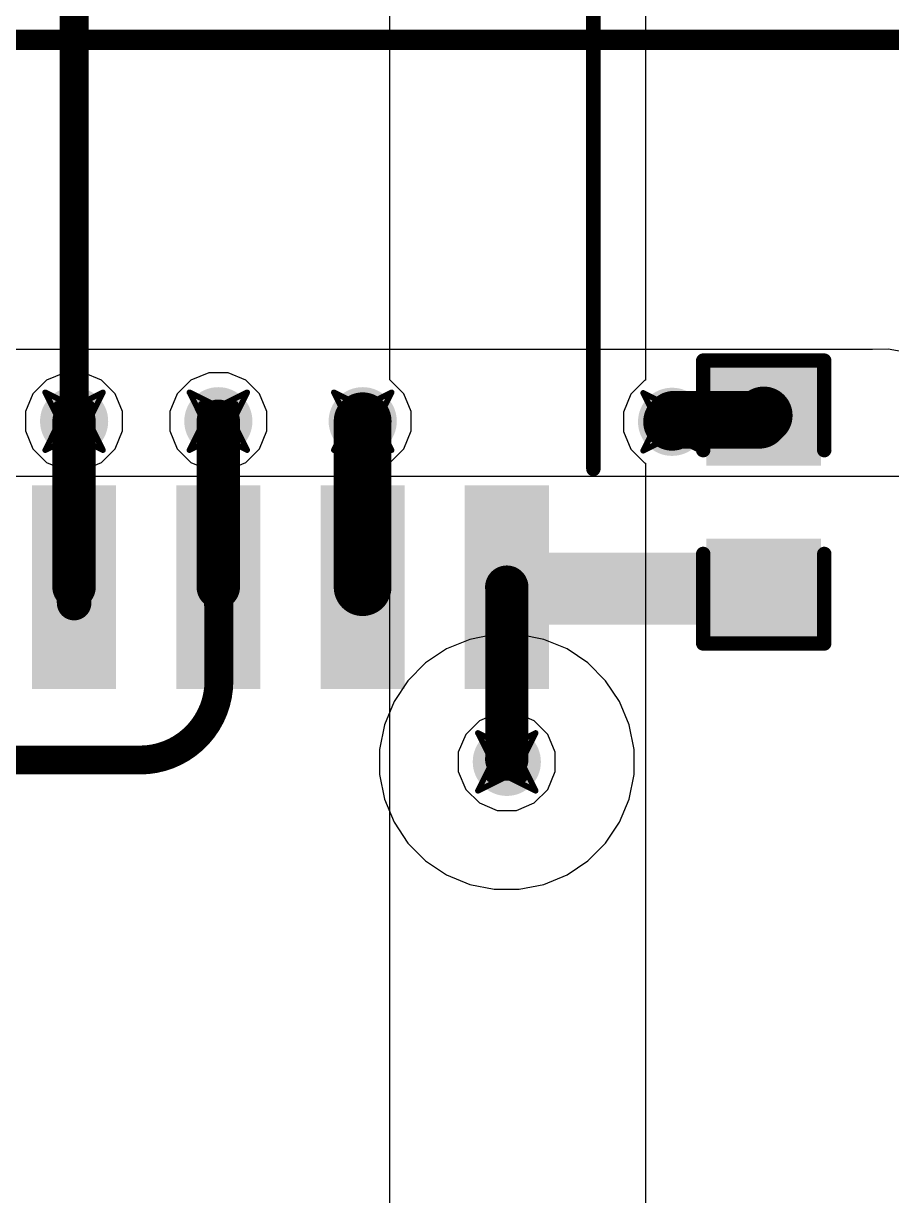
# Model space of a CAD drawing. Header units: inches. Extents: x -2 to 5376, y -4 to 5426.
# Drawn here: x 97.49 to 105.14, y 28.82 to 39.14 of the extents above; entities that cross this region are included whole.
import ezdxf

# ---------------------------------------------------------------- set-up
doc = ezdxf.new("R2010")
doc.units = ezdxf.units.IN
for name, color, linetype in [('Bottom Layer', 5, 'Continuous'), ('Drill Drawing', 1, 'Continuous'), ('Layer 1', 16, 'Continuous'), ('Layer 2', 76, 'Continuous'), ('Top Layer', 1, 'Continuous'), ('Top Overlay', 2, 'Continuous'), ('Top Paste', 8, 'Continuous'), ('Top Solder', 216, 'Continuous'), ('Via Holes', 16, 'Continuous')]:
    doc.layers.add(name, color=color, linetype=linetype)

# ---------------------------------------------------------------- blocks, each defined once
blk = doc.blocks.new('SOIC_16_300____145')
at = {"layer": 'Top Layer'}
for points in [[(4.05, 4.745), (5.7, 4.745), (5.7, 4.145), (4.05, 4.145)], [(4.05, 3.475), (5.7, 3.475), (5.7, 2.875), (4.05, 2.875)], [(4.05, 2.205), (5.7, 2.205), (5.7, 1.605), (4.05, 1.605)], [(4.05, 0.935), (5.7, 0.935), (5.7, 0.335), (4.05, 0.335)]]:
    blk.add_hatch(color=1, dxfattribs=at).paths.add_polyline_path(points)
at = {"layer": 'Top Paste'}
for points in [[(4.05, 4.745), (5.7, 4.745), (5.7, 4.145), (4.05, 4.145)], [(4.05, 3.475), (5.7, 3.475), (5.7, 2.875), (4.05, 2.875)], [(4.05, 2.205), (5.7, 2.205), (5.7, 1.605), (4.05, 1.605)], [(4.05, 0.935), (5.7, 0.935), (5.7, 0.335), (4.05, 0.335)]]:
    blk.add_hatch(color=8, dxfattribs=at).paths.add_polyline_path(points)
at = {"layer": 'Top Solder'}
for points in [[(3.98, 4.815), (5.77, 4.815), (5.77, 4.075), (3.98, 4.075)], [(3.98, 3.545), (5.77, 3.545), (5.77, 2.805), (3.98, 2.805)], [(3.98, 2.275), (5.77, 2.275), (5.77, 1.535), (3.98, 1.535)], [(3.98, 1.005), (5.77, 1.005), (5.77, 0.265), (3.98, 0.265)]]:
    blk.add_hatch(color=216, dxfattribs=at).paths.add_polyline_path(points)
at = {"layer": 'Top Overlay'}
blk.add_lwpolyline([(3.835, 5.207, 0.127, 0.127, 0), (-3.607, 5.207, 0.127, 0.127, 0)], format="xyseb", dxfattribs=at)
blk.add_lwpolyline([(3.804, 5.207, 0.0635, 0.0635, 1), (3.867, 5.207, 0.0635, 0.0635, 1)], format="xyseb", close=True, dxfattribs=at)
blk = doc.blocks.new('C___0603_331')
at = {"layer": 'Top Layer'}
for points in [[(-0.381, 0.445), (-0.381, -0.445), (-1.143, -0.445), (-1.143, 0.445)], [(1.143, 0.445), (1.143, -0.445), (0.381, -0.445), (0.381, 0.445)]]:
    blk.add_hatch(color=1, dxfattribs=at).paths.add_polyline_path(points)
at = {"layer": 'Top Paste'}
for points in [[(-0.381, 0.445), (-0.381, -0.445), (-1.143, -0.445), (-1.143, 0.445)], [(1.143, 0.445), (1.143, -0.445), (0.381, -0.445), (0.381, 0.445)]]:
    blk.add_hatch(color=8, dxfattribs=at).paths.add_polyline_path(points)
at = {"layer": 'Top Solder'}
for points in [[(-0.321, 0.504), (-0.321, -0.504), (-1.203, -0.504), (-1.203, 0.504)], [(1.203, 0.504), (1.203, -0.504), (0.321, -0.504), (0.321, 0.504)]]:
    blk.add_hatch(color=216, dxfattribs=at).paths.add_polyline_path(points)
at = {"layer": 'Top Overlay'}
for points in [[(-1.245, -0.533, 0.127, 0.127, 0), (-1.245, 0.533, 0.127, 0.127, 0)], [(-0.457, 0.533, 0.127, 0.127, 0), (-1.245, 0.533, 0.127, 0.127, 0)], [(1.245, 0.533, 0.127, 0.127, 0), (0.457, 0.533, 0.127, 0.127, 0)], [(1.245, -0.533, 0.127, 0.127, 0), (1.245, 0.533, 0.127, 0.127, 0)], [(-0.457, -0.533, 0.127, 0.127, 0), (-1.245, -0.533, 0.127, 0.127, 0)], [(1.245, -0.533, 0.127, 0.127, 0), (0.457, -0.533, 0.127, 0.127, 0)]]:
    blk.add_lwpolyline(points, format="xyseb", dxfattribs=at)
for points in [[(-1.276, 0.533, 0.0635, 0.0635, 1), (-1.213, 0.533, 0.0635, 0.0635, 1)], [(-1.276, 0.533, 0.0635, 0.0635, 1), (-1.213, 0.533, 0.0635, 0.0635, 1)], [(-0.489, 0.533, 0.0635, 0.0635, 1), (-0.425, 0.533, 0.0635, 0.0635, 1)], [(0.425, 0.533, 0.0635, 0.0635, 1), (0.489, 0.533, 0.0635, 0.0635, 1)], [(1.213, 0.533, 0.0635, 0.0635, 1), (1.276, 0.533, 0.0635, 0.0635, 1)], [(1.213, 0.533, 0.0635, 0.0635, 1), (1.276, 0.533, 0.0635, 0.0635, 1)], [(-1.276, -0.533, 0.0635, 0.0635, 1), (-1.213, -0.533, 0.0635, 0.0635, 1)], [(-1.276, -0.533, 0.0635, 0.0635, 1), (-1.213, -0.533, 0.0635, 0.0635, 1)], [(-0.489, -0.533, 0.0635, 0.0635, 1), (-0.425, -0.533, 0.0635, 0.0635, 1)], [(0.425, -0.533, 0.0635, 0.0635, 1), (0.489, -0.533, 0.0635, 0.0635, 1)], [(1.213, -0.533, 0.0635, 0.0635, 1), (1.276, -0.533, 0.0635, 0.0635, 1)], [(1.213, -0.533, 0.0635, 0.0635, 1), (1.276, -0.533, 0.0635, 0.0635, 1)]]:
    blk.add_lwpolyline(points, format="xyseb", close=True, dxfattribs=at)

msp = doc.modelspace()

# ---------------------------------------------------------------- hatches: boundary and pattern name
at = {"layer": 'Bottom Layer'}
h = msp.add_hatch(color=5, dxfattribs=at)
edge = h.paths.add_edge_path()
edge.add_arc((97.941, 35.636), 0.3, 0, 360)
h = msp.add_hatch(color=5, dxfattribs=at)
edge = h.paths.add_edge_path()
edge.add_arc((99.211, 35.636), 0.3, 0, 360)
h = msp.add_hatch(color=5, dxfattribs=at)
edge = h.paths.add_edge_path()
edge.add_arc((100.482, 35.636), 0.3, 0, 360)
h = msp.add_hatch(color=5, dxfattribs=at)
edge = h.paths.add_edge_path()
edge.add_arc((103.206, 35.631), 0.3, 0, 360)
h = msp.add_hatch(color=5, dxfattribs=at)
edge = h.paths.add_edge_path()
edge.add_arc((101.751, 32.639), 0.3, 0, 360)
at = {"layer": 'Layer 1'}
h = msp.add_hatch(color=16, dxfattribs=at)
edge = h.paths.add_edge_path()
edge.add_arc((97.941, 35.636), 0.3, 0, 360)
h = msp.add_hatch(color=16, dxfattribs=at)
edge = h.paths.add_edge_path()
edge.add_arc((99.211, 35.636), 0.3, 0, 360)
h = msp.add_hatch(color=16, dxfattribs=at)
edge = h.paths.add_edge_path()
edge.add_arc((100.482, 35.636), 0.3, 0, 360)
h = msp.add_hatch(color=16, dxfattribs=at)
edge = h.paths.add_edge_path()
edge.add_arc((103.206, 35.631), 0.3, 0, 360)
h = msp.add_hatch(color=16, dxfattribs=at)
edge = h.paths.add_edge_path()
edge.add_arc((101.751, 32.639), 0.3, 0, 360)
at = {"layer": 'Layer 2'}
h = msp.add_hatch(color=76, dxfattribs=at)
edge = h.paths.add_edge_path()
edge.add_arc((97.941, 35.636), 0.3, 0, 360)
h = msp.add_hatch(color=76, dxfattribs=at)
edge = h.paths.add_edge_path()
edge.add_arc((99.211, 35.636), 0.3, 0, 360)
h = msp.add_hatch(color=76, dxfattribs=at)
edge = h.paths.add_edge_path()
edge.add_arc((100.482, 35.636), 0.3, 0, 360)
h = msp.add_hatch(color=76, dxfattribs=at)
edge = h.paths.add_edge_path()
edge.add_arc((103.206, 35.631), 0.3, 0, 360)
h = msp.add_hatch(color=76, dxfattribs=at)
edge = h.paths.add_edge_path()
edge.add_arc((101.751, 32.639), 0.3, 0, 360)
at = {"layer": 'Top Layer'}
h = msp.add_hatch(color=1, dxfattribs=at)
edge = h.paths.add_edge_path()
edge.add_arc((97.941, 35.636), 0.3, 0, 360)
h = msp.add_hatch(color=1, dxfattribs=at)
edge = h.paths.add_edge_path()
edge.add_arc((99.211, 35.636), 0.3, 0, 360)
h = msp.add_hatch(color=1, dxfattribs=at)
edge = h.paths.add_edge_path()
edge.add_arc((100.482, 35.636), 0.3, 0, 360)
h = msp.add_hatch(color=1, dxfattribs=at)
edge = h.paths.add_edge_path()
edge.add_arc((103.206, 35.631), 0.3, 0, 360)
msp.add_hatch(color=1, dxfattribs=at).paths.add_polyline_path([(101.751, 33.846), (104.013, 33.846), (104.013, 34.481), (101.751, 34.481)])
h = msp.add_hatch(color=1, dxfattribs=at)
edge = h.paths.add_edge_path()
edge.add_arc((101.751, 32.639), 0.3, 0, 360)
at = {"layer": 'Via Holes'}
h = msp.add_hatch(color=7, dxfattribs=at)
edge = h.paths.add_edge_path()
edge.add_arc((97.941, 35.636), 0.15, 0, 360)
h = msp.add_hatch(color=7, dxfattribs=at)
edge = h.paths.add_edge_path()
edge.add_arc((99.211, 35.636), 0.15, 0, 360)
h = msp.add_hatch(color=7, dxfattribs=at)
edge = h.paths.add_edge_path()
edge.add_arc((100.482, 35.636), 0.15, 0, 360)
h = msp.add_hatch(color=7, dxfattribs=at)
edge = h.paths.add_edge_path()
edge.add_arc((103.206, 35.631), 0.15, 0, 360)
h = msp.add_hatch(color=7, dxfattribs=at)
edge = h.paths.add_edge_path()
edge.add_arc((101.751, 32.639), 0.15, 0, 360)

# ---------------------------------------------------------------- linework, layer by layer
at = {"layer": 'Bottom Layer'}
for p, q in [((102.972, 52.223), (102.972, 35.997)), ((100.722, 35.999), (100.722, 45.074)), ((100.724, 35.998), (100.722, 35.999)), ((100.844, 35.878), (100.724, 35.998)), ((102.964, 35.993), (102.844, 35.873)), ((102.972, 35.997), (102.964, 35.993)), ((100.909, 35.721), (100.844, 35.878)), ((102.844, 35.873), (102.779, 35.716)), ((100.909, 35.551), (100.909, 35.721)), ((102.779, 35.716), (102.779, 35.546)), ((100.844, 35.394), (100.909, 35.551)), ((102.779, 35.546), (102.844, 35.39)), ((100.724, 35.274), (100.844, 35.394)), ((102.844, 35.39), (102.964, 35.269)), ((100.722, 35.273), (100.724, 35.274)), ((100.722, 32.397), (100.722, 35.273)), ((102.964, 35.269), (102.972, 35.266)), ((102.972, 35.266), (102.972, 21.082)), ((101.666, 33.066), (101.509, 33.001)), ((101.836, 33.066), (101.666, 33.066)), ((101.993, 33.001), (101.836, 33.066)), ((101.509, 33.001), (101.389, 32.881)), ((102.113, 32.881), (101.993, 33.001)), ((101.389, 32.881), (101.324, 32.724)), ((102.178, 32.724), (102.113, 32.881)), ((101.324, 32.724), (101.324, 32.554)), ((102.178, 32.554), (102.178, 32.724)), ((101.324, 32.554), (101.389, 32.397)), ((102.113, 32.397), (102.178, 32.554)), ((100.722, 24.522), (100.722, 32.397)), ((101.389, 32.397), (101.509, 32.277)), ((101.993, 32.277), (102.113, 32.397)), ((101.509, 32.277), (101.666, 32.212)), ((101.666, 32.212), (101.836, 32.212)), ((101.836, 32.212), (101.993, 32.277))]:
    msp.add_line(p, q, dxfattribs=at)
for points in [[(97.941, 35.636, 0.254, 0.254, 0), (97.941, 40.314, 0.254, 0.254, 0)], [(99.216, 33.351, 0.254, 0.254, 0), (99.216, 35.636, 0.254, 0.254, 0)], [(99.216, 33.351, 0.254, 0.254, -0.414214), (98.52, 32.655, 0.254, 0.254, 0)], [(74.332, 32.655, 0.254, 0.254, 0), (98.52, 32.655, 0.254, 0.254, 0)]]:
    msp.add_lwpolyline(points, format="xyseb", dxfattribs=at)
for points in [[(97.877, 35.636, 0.127, 0.127, 1), (98.004, 35.636, 0.127, 0.127, 1)], [(99.152, 35.636, 0.127, 0.127, 1), (99.279, 35.636, 0.127, 0.127, 1)], [(99.152, 33.351, 0.127, 0.127, 1), (99.279, 33.351, 0.127, 0.127, 1)], [(99.152, 33.351, 0.127, 0.127, 1), (99.279, 33.351, 0.127, 0.127, 1)], [(98.457, 32.655, 0.127, 0.127, 1), (98.584, 32.655, 0.127, 0.127, 1)], [(98.457, 32.655, 0.127, 0.127, 1), (98.584, 32.655, 0.127, 0.127, 1)]]:
    msp.add_lwpolyline(points, format="xyseb", close=True, dxfattribs=at)
at = {"layer": 'Drill Drawing'}
for points in [[(97.687, 35.89, 0.0508, 0.0508, 0), (97.941, 35.763, 0.0508, 0.0508, 0)], [(97.687, 35.89, 0.0508, 0.0508, 0), (97.814, 35.636, 0.0508, 0.0508, 0)], [(97.941, 35.763, 0.0508, 0.0508, 0), (98.195, 35.89, 0.0508, 0.0508, 0)], [(98.068, 35.636, 0.0508, 0.0508, 0), (98.195, 35.89, 0.0508, 0.0508, 0)], [(98.957, 35.89, 0.0508, 0.0508, 0), (99.211, 35.763, 0.0508, 0.0508, 0)], [(98.957, 35.89, 0.0508, 0.0508, 0), (99.084, 35.636, 0.0508, 0.0508, 0)], [(99.211, 35.763, 0.0508, 0.0508, 0), (99.465, 35.89, 0.0508, 0.0508, 0)], [(99.338, 35.636, 0.0508, 0.0508, 0), (99.465, 35.89, 0.0508, 0.0508, 0)], [(100.228, 35.89, 0.0508, 0.0508, 0), (100.482, 35.763, 0.0508, 0.0508, 0)], [(100.228, 35.89, 0.0508, 0.0508, 0), (100.355, 35.636, 0.0508, 0.0508, 0)], [(100.482, 35.763, 0.0508, 0.0508, 0), (100.736, 35.89, 0.0508, 0.0508, 0)], [(100.609, 35.636, 0.0508, 0.0508, 0), (100.736, 35.89, 0.0508, 0.0508, 0)], [(102.952, 35.885, 0.0508, 0.0508, 0), (103.206, 35.758, 0.0508, 0.0508, 0)], [(102.952, 35.885, 0.0508, 0.0508, 0), (103.079, 35.631, 0.0508, 0.0508, 0)], [(103.206, 35.758, 0.0508, 0.0508, 0), (103.46, 35.885, 0.0508, 0.0508, 0)], [(103.333, 35.631, 0.0508, 0.0508, 0), (103.46, 35.885, 0.0508, 0.0508, 0)], [(97.788, 35.788, 0.0508, 0.0508, 0), (97.941, 35.712, 0.0508, 0.0508, 0)], [(97.788, 35.788, 0.0508, 0.0508, 0), (97.865, 35.636, 0.0508, 0.0508, 0)], [(97.941, 35.712, 0.0508, 0.0508, 0), (98.093, 35.788, 0.0508, 0.0508, 0)], [(98.017, 35.636, 0.0508, 0.0508, 0), (98.093, 35.788, 0.0508, 0.0508, 0)], [(99.058, 35.788, 0.0508, 0.0508, 0), (99.211, 35.712, 0.0508, 0.0508, 0)], [(99.058, 35.788, 0.0508, 0.0508, 0), (99.135, 35.636, 0.0508, 0.0508, 0)], [(99.211, 35.712, 0.0508, 0.0508, 0), (99.363, 35.788, 0.0508, 0.0508, 0)], [(99.287, 35.636, 0.0508, 0.0508, 0), (99.363, 35.788, 0.0508, 0.0508, 0)], [(100.33, 35.788, 0.0508, 0.0508, 0), (100.482, 35.712, 0.0508, 0.0508, 0)], [(100.33, 35.788, 0.0508, 0.0508, 0), (100.406, 35.636, 0.0508, 0.0508, 0)], [(100.482, 35.712, 0.0508, 0.0508, 0), (100.635, 35.788, 0.0508, 0.0508, 0)], [(100.559, 35.636, 0.0508, 0.0508, 0), (100.635, 35.788, 0.0508, 0.0508, 0)], [(103.053, 35.784, 0.0508, 0.0508, 0), (103.206, 35.708, 0.0508, 0.0508, 0)], [(103.053, 35.784, 0.0508, 0.0508, 0), (103.129, 35.631, 0.0508, 0.0508, 0)], [(103.206, 35.708, 0.0508, 0.0508, 0), (103.358, 35.784, 0.0508, 0.0508, 0)], [(103.282, 35.631, 0.0508, 0.0508, 0), (103.358, 35.784, 0.0508, 0.0508, 0)], [(97.687, 35.382, 0.0508, 0.0508, 0), (97.814, 35.636, 0.0508, 0.0508, 0)], [(97.788, 35.483, 0.0508, 0.0508, 0), (97.865, 35.636, 0.0508, 0.0508, 0)], [(97.788, 35.483, 0.0508, 0.0508, 0), (97.941, 35.56, 0.0508, 0.0508, 0)], [(97.941, 35.56, 0.0508, 0.0508, 0), (98.093, 35.483, 0.0508, 0.0508, 0)], [(98.017, 35.636, 0.0508, 0.0508, 0), (98.093, 35.483, 0.0508, 0.0508, 0)], [(98.068, 35.636, 0.0508, 0.0508, 0), (98.195, 35.382, 0.0508, 0.0508, 0)], [(98.957, 35.382, 0.0508, 0.0508, 0), (99.084, 35.636, 0.0508, 0.0508, 0)], [(99.058, 35.483, 0.0508, 0.0508, 0), (99.135, 35.636, 0.0508, 0.0508, 0)], [(99.058, 35.483, 0.0508, 0.0508, 0), (99.211, 35.56, 0.0508, 0.0508, 0)], [(99.211, 35.56, 0.0508, 0.0508, 0), (99.363, 35.483, 0.0508, 0.0508, 0)], [(99.287, 35.636, 0.0508, 0.0508, 0), (99.363, 35.483, 0.0508, 0.0508, 0)], [(99.338, 35.636, 0.0508, 0.0508, 0), (99.465, 35.382, 0.0508, 0.0508, 0)], [(100.228, 35.382, 0.0508, 0.0508, 0), (100.355, 35.636, 0.0508, 0.0508, 0)], [(100.33, 35.483, 0.0508, 0.0508, 0), (100.406, 35.636, 0.0508, 0.0508, 0)], [(100.33, 35.483, 0.0508, 0.0508, 0), (100.482, 35.56, 0.0508, 0.0508, 0)], [(100.482, 35.56, 0.0508, 0.0508, 0), (100.635, 35.483, 0.0508, 0.0508, 0)], [(100.559, 35.636, 0.0508, 0.0508, 0), (100.635, 35.483, 0.0508, 0.0508, 0)], [(100.609, 35.636, 0.0508, 0.0508, 0), (100.736, 35.382, 0.0508, 0.0508, 0)], [(102.952, 35.377, 0.0508, 0.0508, 0), (103.079, 35.631, 0.0508, 0.0508, 0)], [(103.053, 35.479, 0.0508, 0.0508, 0), (103.129, 35.631, 0.0508, 0.0508, 0)], [(103.053, 35.479, 0.0508, 0.0508, 0), (103.206, 35.555, 0.0508, 0.0508, 0)], [(103.206, 35.555, 0.0508, 0.0508, 0), (103.358, 35.479, 0.0508, 0.0508, 0)], [(103.282, 35.631, 0.0508, 0.0508, 0), (103.358, 35.479, 0.0508, 0.0508, 0)], [(103.333, 35.631, 0.0508, 0.0508, 0), (103.46, 35.377, 0.0508, 0.0508, 0)], [(97.687, 35.382, 0.0508, 0.0508, 0), (97.941, 35.509, 0.0508, 0.0508, 0)], [(97.941, 35.509, 0.0508, 0.0508, 0), (98.195, 35.382, 0.0508, 0.0508, 0)], [(98.957, 35.382, 0.0508, 0.0508, 0), (99.211, 35.509, 0.0508, 0.0508, 0)], [(99.211, 35.509, 0.0508, 0.0508, 0), (99.465, 35.382, 0.0508, 0.0508, 0)], [(100.228, 35.382, 0.0508, 0.0508, 0), (100.482, 35.509, 0.0508, 0.0508, 0)], [(100.482, 35.509, 0.0508, 0.0508, 0), (100.736, 35.382, 0.0508, 0.0508, 0)], [(102.952, 35.377, 0.0508, 0.0508, 0), (103.206, 35.504, 0.0508, 0.0508, 0)], [(103.206, 35.504, 0.0508, 0.0508, 0), (103.46, 35.377, 0.0508, 0.0508, 0)], [(101.497, 32.893, 0.0508, 0.0508, 0), (101.751, 32.766, 0.0508, 0.0508, 0)], [(101.497, 32.893, 0.0508, 0.0508, 0), (101.624, 32.639, 0.0508, 0.0508, 0)], [(101.751, 32.766, 0.0508, 0.0508, 0), (102.005, 32.893, 0.0508, 0.0508, 0)], [(101.878, 32.639, 0.0508, 0.0508, 0), (102.005, 32.893, 0.0508, 0.0508, 0)], [(101.598, 32.791, 0.0508, 0.0508, 0), (101.751, 32.715, 0.0508, 0.0508, 0)], [(101.598, 32.791, 0.0508, 0.0508, 0), (101.675, 32.639, 0.0508, 0.0508, 0)], [(101.751, 32.715, 0.0508, 0.0508, 0), (101.903, 32.791, 0.0508, 0.0508, 0)], [(101.827, 32.639, 0.0508, 0.0508, 0), (101.903, 32.791, 0.0508, 0.0508, 0)], [(101.497, 32.385, 0.0508, 0.0508, 0), (101.624, 32.639, 0.0508, 0.0508, 0)], [(101.598, 32.487, 0.0508, 0.0508, 0), (101.675, 32.639, 0.0508, 0.0508, 0)], [(101.827, 32.639, 0.0508, 0.0508, 0), (101.903, 32.487, 0.0508, 0.0508, 0)], [(101.878, 32.639, 0.0508, 0.0508, 0), (102.005, 32.385, 0.0508, 0.0508, 0)], [(101.497, 32.385, 0.0508, 0.0508, 0), (101.751, 32.512, 0.0508, 0.0508, 0)], [(101.598, 32.487, 0.0508, 0.0508, 0), (101.751, 32.563, 0.0508, 0.0508, 0)], [(101.751, 32.563, 0.0508, 0.0508, 0), (101.903, 32.487, 0.0508, 0.0508, 0)], [(101.751, 32.512, 0.0508, 0.0508, 0), (102.005, 32.385, 0.0508, 0.0508, 0)]]:
    msp.add_lwpolyline(points, format="xyseb", dxfattribs=at)
for points in [[(97.674, 35.89, 0.0254, 0.0254, 1), (97.699, 35.89, 0.0254, 0.0254, 1)], [(97.674, 35.89, 0.0254, 0.0254, 1), (97.699, 35.89, 0.0254, 0.0254, 1)], [(98.182, 35.89, 0.0254, 0.0254, 1), (98.207, 35.89, 0.0254, 0.0254, 1)], [(98.182, 35.89, 0.0254, 0.0254, 1), (98.207, 35.89, 0.0254, 0.0254, 1)], [(98.944, 35.89, 0.0254, 0.0254, 1), (98.969, 35.89, 0.0254, 0.0254, 1)], [(98.944, 35.89, 0.0254, 0.0254, 1), (98.969, 35.89, 0.0254, 0.0254, 1)], [(99.452, 35.89, 0.0254, 0.0254, 1), (99.477, 35.89, 0.0254, 0.0254, 1)], [(99.452, 35.89, 0.0254, 0.0254, 1), (99.477, 35.89, 0.0254, 0.0254, 1)], [(100.216, 35.89, 0.0254, 0.0254, 1), (100.241, 35.89, 0.0254, 0.0254, 1)], [(100.216, 35.89, 0.0254, 0.0254, 1), (100.241, 35.89, 0.0254, 0.0254, 1)], [(100.724, 35.89, 0.0254, 0.0254, 1), (100.749, 35.89, 0.0254, 0.0254, 1)], [(100.724, 35.89, 0.0254, 0.0254, 1), (100.749, 35.89, 0.0254, 0.0254, 1)], [(102.939, 35.885, 0.0254, 0.0254, 1), (102.964, 35.885, 0.0254, 0.0254, 1)], [(102.939, 35.885, 0.0254, 0.0254, 1), (102.964, 35.885, 0.0254, 0.0254, 1)], [(103.447, 35.885, 0.0254, 0.0254, 1), (103.472, 35.885, 0.0254, 0.0254, 1)], [(103.447, 35.885, 0.0254, 0.0254, 1), (103.472, 35.885, 0.0254, 0.0254, 1)], [(97.776, 35.788, 0.0254, 0.0254, 1), (97.801, 35.788, 0.0254, 0.0254, 1)], [(97.776, 35.788, 0.0254, 0.0254, 1), (97.801, 35.788, 0.0254, 0.0254, 1)], [(97.928, 35.763, 0.0254, 0.0254, 1), (97.953, 35.763, 0.0254, 0.0254, 1)], [(97.928, 35.763, 0.0254, 0.0254, 1), (97.953, 35.763, 0.0254, 0.0254, 1)], [(98.08, 35.788, 0.0254, 0.0254, 1), (98.106, 35.788, 0.0254, 0.0254, 1)], [(98.08, 35.788, 0.0254, 0.0254, 1), (98.106, 35.788, 0.0254, 0.0254, 1)], [(99.046, 35.788, 0.0254, 0.0254, 1), (99.071, 35.788, 0.0254, 0.0254, 1)], [(99.046, 35.788, 0.0254, 0.0254, 1), (99.071, 35.788, 0.0254, 0.0254, 1)], [(99.198, 35.763, 0.0254, 0.0254, 1), (99.223, 35.763, 0.0254, 0.0254, 1)], [(99.198, 35.763, 0.0254, 0.0254, 1), (99.223, 35.763, 0.0254, 0.0254, 1)], [(99.35, 35.788, 0.0254, 0.0254, 1), (99.376, 35.788, 0.0254, 0.0254, 1)], [(99.35, 35.788, 0.0254, 0.0254, 1), (99.376, 35.788, 0.0254, 0.0254, 1)], [(100.317, 35.788, 0.0254, 0.0254, 1), (100.343, 35.788, 0.0254, 0.0254, 1)], [(100.317, 35.788, 0.0254, 0.0254, 1), (100.343, 35.788, 0.0254, 0.0254, 1)], [(100.47, 35.763, 0.0254, 0.0254, 1), (100.495, 35.763, 0.0254, 0.0254, 1)], [(100.47, 35.763, 0.0254, 0.0254, 1), (100.495, 35.763, 0.0254, 0.0254, 1)], [(100.622, 35.788, 0.0254, 0.0254, 1), (100.647, 35.788, 0.0254, 0.0254, 1)], [(100.622, 35.788, 0.0254, 0.0254, 1), (100.647, 35.788, 0.0254, 0.0254, 1)], [(103.04, 35.784, 0.0254, 0.0254, 1), (103.066, 35.784, 0.0254, 0.0254, 1)], [(103.04, 35.784, 0.0254, 0.0254, 1), (103.066, 35.784, 0.0254, 0.0254, 1)], [(103.345, 35.784, 0.0254, 0.0254, 1), (103.371, 35.784, 0.0254, 0.0254, 1)], [(103.345, 35.784, 0.0254, 0.0254, 1), (103.371, 35.784, 0.0254, 0.0254, 1)], [(97.928, 35.712, 0.0254, 0.0254, 1), (97.953, 35.712, 0.0254, 0.0254, 1)], [(97.928, 35.712, 0.0254, 0.0254, 1), (97.953, 35.712, 0.0254, 0.0254, 1)], [(99.198, 35.712, 0.0254, 0.0254, 1), (99.223, 35.712, 0.0254, 0.0254, 1)], [(99.198, 35.712, 0.0254, 0.0254, 1), (99.223, 35.712, 0.0254, 0.0254, 1)], [(100.47, 35.712, 0.0254, 0.0254, 1), (100.495, 35.712, 0.0254, 0.0254, 1)], [(100.47, 35.712, 0.0254, 0.0254, 1), (100.495, 35.712, 0.0254, 0.0254, 1)], [(103.193, 35.758, 0.0254, 0.0254, 1), (103.218, 35.758, 0.0254, 0.0254, 1)], [(103.193, 35.758, 0.0254, 0.0254, 1), (103.218, 35.758, 0.0254, 0.0254, 1)], [(103.193, 35.708, 0.0254, 0.0254, 1), (103.218, 35.708, 0.0254, 0.0254, 1)], [(103.193, 35.708, 0.0254, 0.0254, 1), (103.218, 35.708, 0.0254, 0.0254, 1)], [(97.801, 35.636, 0.0254, 0.0254, 1), (97.826, 35.636, 0.0254, 0.0254, 1)], [(97.801, 35.636, 0.0254, 0.0254, 1), (97.826, 35.636, 0.0254, 0.0254, 1)], [(97.852, 35.636, 0.0254, 0.0254, 1), (97.877, 35.636, 0.0254, 0.0254, 1)], [(97.852, 35.636, 0.0254, 0.0254, 1), (97.877, 35.636, 0.0254, 0.0254, 1)], [(97.928, 35.56, 0.0254, 0.0254, 1), (97.953, 35.56, 0.0254, 0.0254, 1)], [(97.928, 35.56, 0.0254, 0.0254, 1), (97.953, 35.56, 0.0254, 0.0254, 1)], [(98.004, 35.636, 0.0254, 0.0254, 1), (98.03, 35.636, 0.0254, 0.0254, 1)], [(98.004, 35.636, 0.0254, 0.0254, 1), (98.03, 35.636, 0.0254, 0.0254, 1)], [(98.055, 35.636, 0.0254, 0.0254, 1), (98.08, 35.636, 0.0254, 0.0254, 1)], [(98.055, 35.636, 0.0254, 0.0254, 1), (98.08, 35.636, 0.0254, 0.0254, 1)], [(99.071, 35.636, 0.0254, 0.0254, 1), (99.096, 35.636, 0.0254, 0.0254, 1)], [(99.071, 35.636, 0.0254, 0.0254, 1), (99.096, 35.636, 0.0254, 0.0254, 1)], [(99.122, 35.636, 0.0254, 0.0254, 1), (99.147, 35.636, 0.0254, 0.0254, 1)], [(99.122, 35.636, 0.0254, 0.0254, 1), (99.147, 35.636, 0.0254, 0.0254, 1)], [(99.198, 35.56, 0.0254, 0.0254, 1), (99.223, 35.56, 0.0254, 0.0254, 1)], [(99.198, 35.56, 0.0254, 0.0254, 1), (99.223, 35.56, 0.0254, 0.0254, 1)], [(99.274, 35.636, 0.0254, 0.0254, 1), (99.3, 35.636, 0.0254, 0.0254, 1)], [(99.274, 35.636, 0.0254, 0.0254, 1), (99.3, 35.636, 0.0254, 0.0254, 1)], [(99.325, 35.636, 0.0254, 0.0254, 1), (99.35, 35.636, 0.0254, 0.0254, 1)], [(99.325, 35.636, 0.0254, 0.0254, 1), (99.35, 35.636, 0.0254, 0.0254, 1)], [(100.343, 35.636, 0.0254, 0.0254, 1), (100.368, 35.636, 0.0254, 0.0254, 1)], [(100.343, 35.636, 0.0254, 0.0254, 1), (100.368, 35.636, 0.0254, 0.0254, 1)], [(100.394, 35.636, 0.0254, 0.0254, 1), (100.419, 35.636, 0.0254, 0.0254, 1)], [(100.394, 35.636, 0.0254, 0.0254, 1), (100.419, 35.636, 0.0254, 0.0254, 1)], [(100.47, 35.56, 0.0254, 0.0254, 1), (100.495, 35.56, 0.0254, 0.0254, 1)], [(100.47, 35.56, 0.0254, 0.0254, 1), (100.495, 35.56, 0.0254, 0.0254, 1)], [(100.546, 35.636, 0.0254, 0.0254, 1), (100.571, 35.636, 0.0254, 0.0254, 1)], [(100.546, 35.636, 0.0254, 0.0254, 1), (100.571, 35.636, 0.0254, 0.0254, 1)], [(100.597, 35.636, 0.0254, 0.0254, 1), (100.622, 35.636, 0.0254, 0.0254, 1)], [(100.597, 35.636, 0.0254, 0.0254, 1), (100.622, 35.636, 0.0254, 0.0254, 1)], [(103.066, 35.631, 0.0254, 0.0254, 1), (103.091, 35.631, 0.0254, 0.0254, 1)], [(103.066, 35.631, 0.0254, 0.0254, 1), (103.091, 35.631, 0.0254, 0.0254, 1)], [(103.117, 35.631, 0.0254, 0.0254, 1), (103.142, 35.631, 0.0254, 0.0254, 1)], [(103.117, 35.631, 0.0254, 0.0254, 1), (103.142, 35.631, 0.0254, 0.0254, 1)], [(103.193, 35.555, 0.0254, 0.0254, 1), (103.218, 35.555, 0.0254, 0.0254, 1)], [(103.193, 35.555, 0.0254, 0.0254, 1), (103.218, 35.555, 0.0254, 0.0254, 1)], [(103.269, 35.631, 0.0254, 0.0254, 1), (103.294, 35.631, 0.0254, 0.0254, 1)], [(103.269, 35.631, 0.0254, 0.0254, 1), (103.294, 35.631, 0.0254, 0.0254, 1)], [(103.32, 35.631, 0.0254, 0.0254, 1), (103.345, 35.631, 0.0254, 0.0254, 1)], [(103.32, 35.631, 0.0254, 0.0254, 1), (103.345, 35.631, 0.0254, 0.0254, 1)], [(97.776, 35.483, 0.0254, 0.0254, 1), (97.801, 35.483, 0.0254, 0.0254, 1)], [(97.776, 35.483, 0.0254, 0.0254, 1), (97.801, 35.483, 0.0254, 0.0254, 1)], [(97.928, 35.509, 0.0254, 0.0254, 1), (97.953, 35.509, 0.0254, 0.0254, 1)], [(97.928, 35.509, 0.0254, 0.0254, 1), (97.953, 35.509, 0.0254, 0.0254, 1)], [(98.08, 35.483, 0.0254, 0.0254, 1), (98.106, 35.483, 0.0254, 0.0254, 1)], [(98.08, 35.483, 0.0254, 0.0254, 1), (98.106, 35.483, 0.0254, 0.0254, 1)], [(99.046, 35.483, 0.0254, 0.0254, 1), (99.071, 35.483, 0.0254, 0.0254, 1)], [(99.046, 35.483, 0.0254, 0.0254, 1), (99.071, 35.483, 0.0254, 0.0254, 1)], [(99.198, 35.509, 0.0254, 0.0254, 1), (99.223, 35.509, 0.0254, 0.0254, 1)], [(99.198, 35.509, 0.0254, 0.0254, 1), (99.223, 35.509, 0.0254, 0.0254, 1)], [(99.35, 35.483, 0.0254, 0.0254, 1), (99.376, 35.483, 0.0254, 0.0254, 1)], [(99.35, 35.483, 0.0254, 0.0254, 1), (99.376, 35.483, 0.0254, 0.0254, 1)], [(100.317, 35.483, 0.0254, 0.0254, 1), (100.343, 35.483, 0.0254, 0.0254, 1)], [(100.317, 35.483, 0.0254, 0.0254, 1), (100.343, 35.483, 0.0254, 0.0254, 1)], [(100.47, 35.509, 0.0254, 0.0254, 1), (100.495, 35.509, 0.0254, 0.0254, 1)], [(100.47, 35.509, 0.0254, 0.0254, 1), (100.495, 35.509, 0.0254, 0.0254, 1)], [(100.622, 35.483, 0.0254, 0.0254, 1), (100.647, 35.483, 0.0254, 0.0254, 1)], [(100.622, 35.483, 0.0254, 0.0254, 1), (100.647, 35.483, 0.0254, 0.0254, 1)], [(103.04, 35.479, 0.0254, 0.0254, 1), (103.066, 35.479, 0.0254, 0.0254, 1)], [(103.04, 35.479, 0.0254, 0.0254, 1), (103.066, 35.479, 0.0254, 0.0254, 1)], [(103.193, 35.504, 0.0254, 0.0254, 1), (103.218, 35.504, 0.0254, 0.0254, 1)], [(103.193, 35.504, 0.0254, 0.0254, 1), (103.218, 35.504, 0.0254, 0.0254, 1)], [(103.345, 35.479, 0.0254, 0.0254, 1), (103.371, 35.479, 0.0254, 0.0254, 1)], [(103.345, 35.479, 0.0254, 0.0254, 1), (103.371, 35.479, 0.0254, 0.0254, 1)], [(97.674, 35.382, 0.0254, 0.0254, 1), (97.699, 35.382, 0.0254, 0.0254, 1)], [(97.674, 35.382, 0.0254, 0.0254, 1), (97.699, 35.382, 0.0254, 0.0254, 1)], [(98.182, 35.382, 0.0254, 0.0254, 1), (98.207, 35.382, 0.0254, 0.0254, 1)], [(98.182, 35.382, 0.0254, 0.0254, 1), (98.207, 35.382, 0.0254, 0.0254, 1)], [(98.944, 35.382, 0.0254, 0.0254, 1), (98.969, 35.382, 0.0254, 0.0254, 1)], [(98.944, 35.382, 0.0254, 0.0254, 1), (98.969, 35.382, 0.0254, 0.0254, 1)], [(99.452, 35.382, 0.0254, 0.0254, 1), (99.477, 35.382, 0.0254, 0.0254, 1)], [(99.452, 35.382, 0.0254, 0.0254, 1), (99.477, 35.382, 0.0254, 0.0254, 1)], [(100.216, 35.382, 0.0254, 0.0254, 1), (100.241, 35.382, 0.0254, 0.0254, 1)], [(100.216, 35.382, 0.0254, 0.0254, 1), (100.241, 35.382, 0.0254, 0.0254, 1)], [(100.724, 35.382, 0.0254, 0.0254, 1), (100.749, 35.382, 0.0254, 0.0254, 1)], [(100.724, 35.382, 0.0254, 0.0254, 1), (100.749, 35.382, 0.0254, 0.0254, 1)], [(102.939, 35.377, 0.0254, 0.0254, 1), (102.964, 35.377, 0.0254, 0.0254, 1)], [(102.939, 35.377, 0.0254, 0.0254, 1), (102.964, 35.377, 0.0254, 0.0254, 1)], [(103.447, 35.377, 0.0254, 0.0254, 1), (103.472, 35.377, 0.0254, 0.0254, 1)], [(103.447, 35.377, 0.0254, 0.0254, 1), (103.472, 35.377, 0.0254, 0.0254, 1)], [(101.484, 32.893, 0.0254, 0.0254, 1), (101.509, 32.893, 0.0254, 0.0254, 1)], [(101.484, 32.893, 0.0254, 0.0254, 1), (101.509, 32.893, 0.0254, 0.0254, 1)], [(101.992, 32.893, 0.0254, 0.0254, 1), (102.017, 32.893, 0.0254, 0.0254, 1)], [(101.992, 32.893, 0.0254, 0.0254, 1), (102.017, 32.893, 0.0254, 0.0254, 1)], [(101.586, 32.791, 0.0254, 0.0254, 1), (101.611, 32.791, 0.0254, 0.0254, 1)], [(101.586, 32.791, 0.0254, 0.0254, 1), (101.611, 32.791, 0.0254, 0.0254, 1)], [(101.89, 32.791, 0.0254, 0.0254, 1), (101.916, 32.791, 0.0254, 0.0254, 1)], [(101.89, 32.791, 0.0254, 0.0254, 1), (101.916, 32.791, 0.0254, 0.0254, 1)], [(101.738, 32.766, 0.0254, 0.0254, 1), (101.763, 32.766, 0.0254, 0.0254, 1)], [(101.738, 32.766, 0.0254, 0.0254, 1), (101.763, 32.766, 0.0254, 0.0254, 1)], [(101.738, 32.715, 0.0254, 0.0254, 1), (101.763, 32.715, 0.0254, 0.0254, 1)], [(101.738, 32.715, 0.0254, 0.0254, 1), (101.763, 32.715, 0.0254, 0.0254, 1)], [(101.611, 32.639, 0.0254, 0.0254, 1), (101.636, 32.639, 0.0254, 0.0254, 1)], [(101.611, 32.639, 0.0254, 0.0254, 1), (101.636, 32.639, 0.0254, 0.0254, 1)], [(101.662, 32.639, 0.0254, 0.0254, 1), (101.687, 32.639, 0.0254, 0.0254, 1)], [(101.662, 32.639, 0.0254, 0.0254, 1), (101.687, 32.639, 0.0254, 0.0254, 1)], [(101.814, 32.639, 0.0254, 0.0254, 1), (101.84, 32.639, 0.0254, 0.0254, 1)], [(101.814, 32.639, 0.0254, 0.0254, 1), (101.84, 32.639, 0.0254, 0.0254, 1)], [(101.865, 32.639, 0.0254, 0.0254, 1), (101.89, 32.639, 0.0254, 0.0254, 1)], [(101.865, 32.639, 0.0254, 0.0254, 1), (101.89, 32.639, 0.0254, 0.0254, 1)], [(101.586, 32.487, 0.0254, 0.0254, 1), (101.611, 32.487, 0.0254, 0.0254, 1)], [(101.586, 32.487, 0.0254, 0.0254, 1), (101.611, 32.487, 0.0254, 0.0254, 1)], [(101.738, 32.563, 0.0254, 0.0254, 1), (101.763, 32.563, 0.0254, 0.0254, 1)], [(101.738, 32.563, 0.0254, 0.0254, 1), (101.763, 32.563, 0.0254, 0.0254, 1)], [(101.738, 32.512, 0.0254, 0.0254, 1), (101.763, 32.512, 0.0254, 0.0254, 1)], [(101.738, 32.512, 0.0254, 0.0254, 1), (101.763, 32.512, 0.0254, 0.0254, 1)], [(101.89, 32.487, 0.0254, 0.0254, 1), (101.916, 32.487, 0.0254, 0.0254, 1)], [(101.89, 32.487, 0.0254, 0.0254, 1), (101.916, 32.487, 0.0254, 0.0254, 1)], [(101.484, 32.385, 0.0254, 0.0254, 1), (101.509, 32.385, 0.0254, 0.0254, 1)], [(101.484, 32.385, 0.0254, 0.0254, 1), (101.509, 32.385, 0.0254, 0.0254, 1)], [(101.992, 32.385, 0.0254, 0.0254, 1), (102.017, 32.385, 0.0254, 0.0254, 1)], [(101.992, 32.385, 0.0254, 0.0254, 1), (102.017, 32.385, 0.0254, 0.0254, 1)]]:
    msp.add_lwpolyline(points, format="xyseb", close=True, dxfattribs=at)
at = {"layer": 'Layer 1'}
for p, q in [((89.56, 36.271), (104.97, 36.271)), ((104.97, 36.271), (105.109, 36.274)), ((105.109, 36.274), (105.381, 36.225)), ((97.699, 35.998), (97.579, 35.878)), ((97.856, 36.063), (97.699, 35.998)), ((98.026, 36.063), (97.856, 36.063)), ((98.183, 35.998), (98.026, 36.063)), ((98.303, 35.878), (98.183, 35.998)), ((98.969, 35.998), (98.849, 35.878)), ((99.126, 36.063), (98.969, 35.998)), ((99.296, 36.063), (99.126, 36.063)), ((99.453, 35.998), (99.296, 36.063)), ((99.573, 35.878), (99.453, 35.998)), ((97.579, 35.878), (97.514, 35.721)), ((98.368, 35.721), (98.303, 35.878)), ((98.849, 35.878), (98.784, 35.721)), ((99.638, 35.721), (99.573, 35.878)), ((97.514, 35.721), (97.514, 35.551)), ((98.368, 35.551), (98.368, 35.721)), ((98.784, 35.721), (98.784, 35.551)), ((99.638, 35.551), (99.638, 35.721)), ((97.514, 35.551), (97.579, 35.394)), ((98.303, 35.394), (98.368, 35.551)), ((98.784, 35.551), (98.849, 35.394)), ((99.573, 35.394), (99.638, 35.551)), ((97.579, 35.394), (97.699, 35.274)), ((98.183, 35.274), (98.303, 35.394)), ((98.849, 35.394), (98.969, 35.274)), ((99.453, 35.274), (99.573, 35.394)), ((97.699, 35.274), (97.856, 35.209)), ((98.026, 35.209), (98.183, 35.274)), ((98.969, 35.274), (99.126, 35.209)), ((99.296, 35.209), (99.453, 35.274)), ((97.856, 35.209), (98.026, 35.209)), ((99.126, 35.209), (99.296, 35.209)), ((101.64, 33.76), (101.424, 33.717)), ((101.64, 33.76), (101.424, 33.717)), ((101.751, 33.76), (101.64, 33.76)), ((101.861, 33.76), (101.64, 33.76)), ((101.861, 33.76), (101.751, 33.76)), ((102.078, 33.717), (101.861, 33.76)), ((102.078, 33.717), (101.861, 33.76)), ((101.22, 33.632), (101.036, 33.509)), ((101.22, 33.632), (101.036, 33.509)), ((101.424, 33.717), (101.22, 33.632)), ((101.424, 33.717), (101.22, 33.632)), ((102.282, 33.632), (102.078, 33.717)), ((102.282, 33.632), (102.078, 33.717)), ((102.465, 33.509), (102.282, 33.632)), ((102.465, 33.509), (102.282, 33.632)), ((101.036, 33.509), (100.88, 33.353)), ((101.036, 33.509), (100.88, 33.353)), ((102.621, 33.353), (102.465, 33.509)), ((102.621, 33.353), (102.465, 33.509)), ((100.88, 33.353), (100.758, 33.17)), ((100.88, 33.353), (100.758, 33.17)), ((102.744, 33.17), (102.621, 33.353)), ((102.744, 33.17), (102.621, 33.353)), ((100.758, 33.17), (100.673, 32.966)), ((100.758, 33.17), (100.673, 32.966)), ((102.828, 32.966), (102.744, 33.17)), ((102.828, 32.966), (102.744, 33.17)), ((100.673, 32.966), (100.63, 32.749)), ((100.673, 32.966), (100.63, 32.749)), ((102.871, 32.749), (102.828, 32.966)), ((102.871, 32.749), (102.828, 32.966)), ((100.63, 32.749), (100.63, 32.639)), ((100.63, 32.749), (100.63, 32.529)), ((102.871, 32.639), (102.871, 32.749)), ((102.871, 32.529), (102.871, 32.749)), ((100.63, 32.639), (100.63, 32.639)), ((100.63, 32.639), (100.63, 32.529)), ((102.871, 32.529), (102.871, 32.639)), ((100.63, 32.529), (100.673, 32.312)), ((100.63, 32.529), (100.673, 32.312)), ((102.828, 32.312), (102.871, 32.529)), ((102.828, 32.312), (102.871, 32.529)), ((100.673, 32.312), (100.758, 32.108)), ((100.673, 32.312), (100.758, 32.108)), ((102.744, 32.108), (102.828, 32.312)), ((102.744, 32.108), (102.828, 32.312)), ((100.758, 32.108), (100.88, 31.925)), ((100.758, 32.108), (100.88, 31.925)), ((102.621, 31.925), (102.744, 32.108)), ((102.621, 31.925), (102.744, 32.108)), ((100.88, 31.925), (101.036, 31.769)), ((100.88, 31.925), (101.036, 31.769)), ((102.465, 31.769), (102.621, 31.925)), ((102.465, 31.769), (102.621, 31.925)), ((101.036, 31.769), (101.22, 31.646)), ((101.036, 31.769), (101.22, 31.646)), ((102.282, 31.646), (102.465, 31.769)), ((102.282, 31.646), (102.465, 31.769)), ((101.22, 31.646), (101.424, 31.561)), ((101.22, 31.646), (101.424, 31.561)), ((101.424, 31.561), (101.64, 31.518)), ((101.424, 31.561), (101.64, 31.518)), ((101.861, 31.518), (102.078, 31.561)), ((101.861, 31.518), (102.078, 31.561)), ((102.078, 31.561), (102.282, 31.646)), ((102.078, 31.561), (102.282, 31.646)), ((101.64, 31.518), (101.751, 31.518)), ((101.64, 31.518), (101.861, 31.518)), ((101.751, 31.518), (101.861, 31.518))]:
    msp.add_line(p, q, dxfattribs=at)
at = {"layer": 'Layer 2'}
msp.add_line((79.773, 35.152), (108.841, 35.152), dxfattribs=at)
msp.add_lwpolyline([(96.043, 38.992, 0.178, 0.178, 0), (120.407, 38.992, 0.178, 0.178, 0)], format="xyseb", dxfattribs=at)
at = {"layer": 'Top Layer'}
for points in [[(103.206, 35.631, 0.508, 0.508, 0), (103.223, 35.649, 0.508, 0.508, 0)], [(103.223, 35.649, 0.508, 0.508, 0), (103.975, 35.649, 0.508, 0.508, 0)], [(103.975, 35.649, 0.508, 0.508, 0), (104.013, 35.687, 0.508, 0.508, 0)], [(97.941, 34.176, 0.381, 0.381, 0), (97.941, 35.636, 0.381, 0.381, 0)], [(99.211, 34.176, 0.381, 0.381, 0), (99.211, 35.636, 0.381, 0.381, 0)], [(100.481, 34.176, 0.508, 0.508, 0), (100.481, 35.636, 0.508, 0.508, 0)], [(100.481, 35.636, 0.508, 0.508, 0), (100.482, 35.636, 0.508, 0.508, 0)], [(101.751, 32.663, 0.381, 0.381, 0), (101.751, 34.176, 0.381, 0.381, 0)], [(97.941, 34.036, 0.305, 0.305, 0), (97.941, 34.176, 0.305, 0.305, 0)], [(99.211, 34.036, 0.254, 0.254, 0), (99.211, 34.176, 0.254, 0.254, 0)], [(101.751, 32.663, 0.254, 0.254, -0.414214), (101.727, 32.639, 0.254, 0.254, 0)]]:
    msp.add_lwpolyline(points, format="xyseb", dxfattribs=at)
for points in [[(103.096, 35.649, 0.254, 0.254, 1), (103.35, 35.649, 0.254, 0.254, 1)], [(103.096, 35.649, 0.254, 0.254, 1), (103.35, 35.649, 0.254, 0.254, 1)], [(103.848, 35.649, 0.254, 0.254, 1), (104.102, 35.649, 0.254, 0.254, 1)], [(103.848, 35.649, 0.254, 0.254, 1), (104.102, 35.649, 0.254, 0.254, 1)], [(103.886, 35.687, 0.254, 0.254, 1), (104.14, 35.687, 0.254, 0.254, 1)], [(97.845, 35.636, 0.191, 0.191, 1), (98.036, 35.636, 0.191, 0.191, 1)], [(99.115, 35.636, 0.191, 0.191, 1), (99.306, 35.636, 0.191, 0.191, 1)], [(100.354, 35.636, 0.254, 0.254, 1), (100.608, 35.636, 0.254, 0.254, 1)], [(100.354, 35.636, 0.254, 0.254, 1), (100.608, 35.636, 0.254, 0.254, 1)], [(100.355, 35.636, 0.254, 0.254, 1), (100.609, 35.636, 0.254, 0.254, 1)], [(103.079, 35.631, 0.254, 0.254, 1), (103.333, 35.631, 0.254, 0.254, 1)], [(97.845, 34.176, 0.191, 0.191, 1), (98.036, 34.176, 0.191, 0.191, 1)], [(99.115, 34.176, 0.191, 0.191, 1), (99.306, 34.176, 0.191, 0.191, 1)], [(100.354, 34.176, 0.254, 0.254, 1), (100.608, 34.176, 0.254, 0.254, 1)], [(101.655, 34.176, 0.191, 0.191, 1), (101.846, 34.176, 0.191, 0.191, 1)], [(97.865, 34.176, 0.152, 0.152, 1), (98.017, 34.176, 0.152, 0.152, 1)], [(99.147, 34.176, 0.127, 0.127, 1), (99.274, 34.176, 0.127, 0.127, 1)], [(97.865, 34.036, 0.152, 0.152, 1), (98.017, 34.036, 0.152, 0.152, 1)], [(99.147, 34.036, 0.127, 0.127, 1), (99.274, 34.036, 0.127, 0.127, 1)], [(101.655, 32.663, 0.191, 0.191, 1), (101.846, 32.663, 0.191, 0.191, 1)], [(101.663, 32.639, 0.127, 0.127, 1), (101.79, 32.639, 0.127, 0.127, 1)], [(101.687, 32.663, 0.127, 0.127, 1), (101.814, 32.663, 0.127, 0.127, 1)]]:
    msp.add_lwpolyline(points, format="xyseb", close=True, dxfattribs=at)

# ---------------------------------------------------------------- block references
at = {"rotation": 270}
for name, p in [('SOIC_16_300____145', (97.306, 39.051)), ('C___0603_331', (104.013, 34.925))]:
    msp.add_blockref(name, p, dxfattribs=at)

doc.saveas('drawing.dxf')
